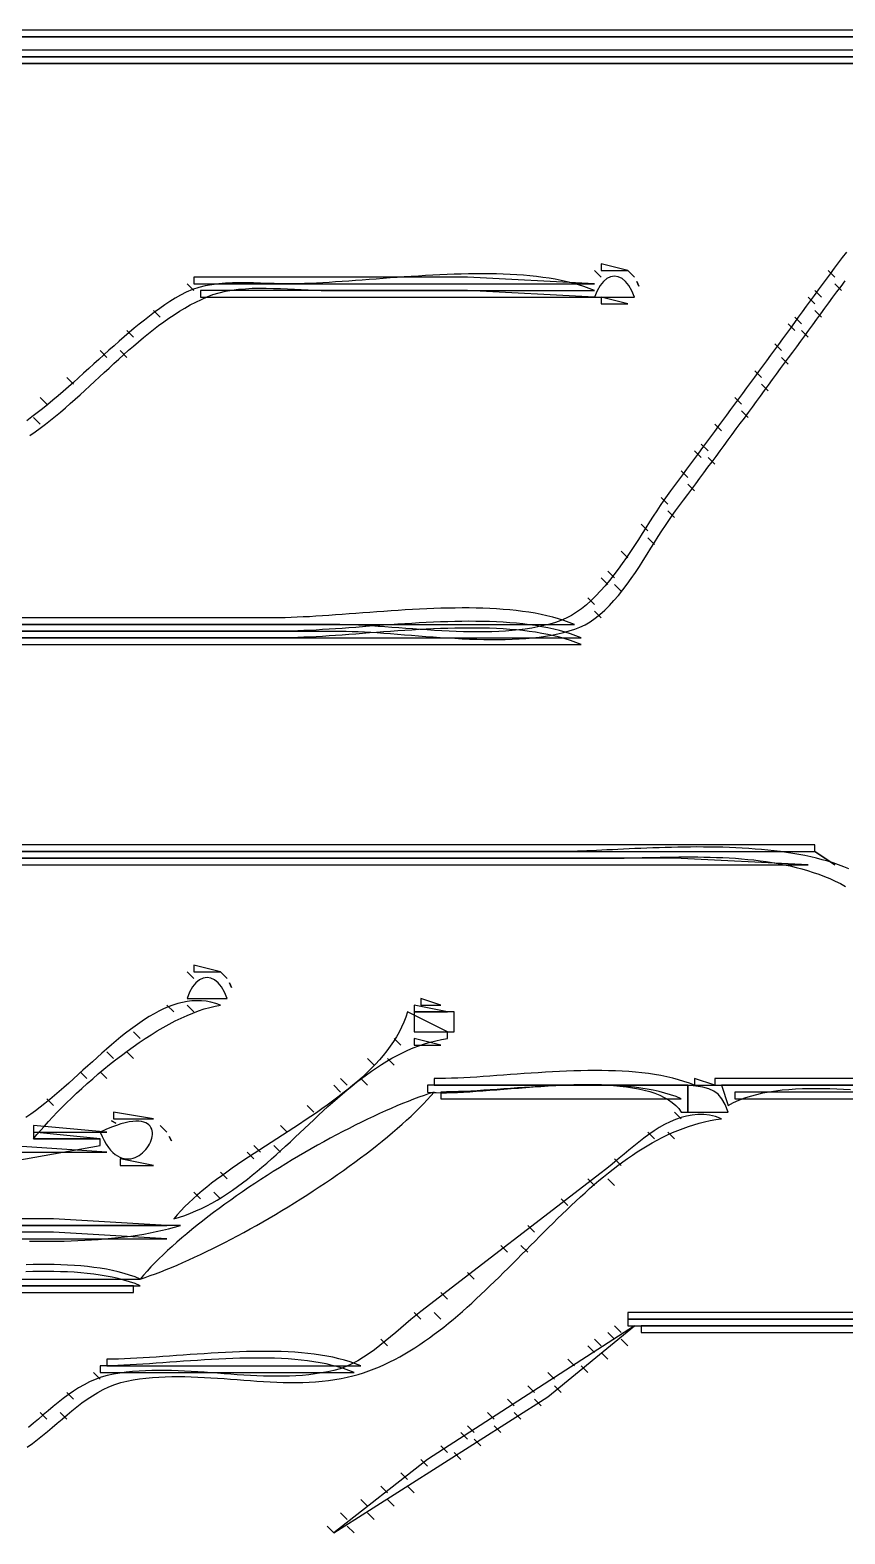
# Model space of a CAD drawing. Extents: x 0 to 1288, y 0 to 860.
# Drawn here: x 850.5 to 972.5, y 634.8 to 860 of the extents above; entities that cross this region are included whole.
import ezdxf

# ---------------------------------------------------------------- set-up
doc = ezdxf.new("R2010")
doc.units = 0
for name, color, linetype in [('C19', 19, 'CONTINUOUS'), ('C250', 250, 'CONTINUOUS'), ('C251', 251, 'CONTINUOUS'), ('C252', 252, 'CONTINUOUS'), ('C253', 253, 'CONTINUOUS'), ('C254', 254, 'CONTINUOUS'), ('C29', 29, 'CONTINUOUS'), ('C39', 39, 'CONTINUOUS'), ('C47', 47, 'CONTINUOUS'), ('C7', 7, 'CONTINUOUS')]:
    doc.layers.add(name, color=color, linetype=linetype)

msp = doc.modelspace()

# ---------------------------------------------------------------- linework, layer by layer
at = {"layer": 'C19'}
for points in [[(957, 803), (958, 802), (957, 803)], [(874, 719), (875, 718), (874, 719)], [(907, 713), (906.7491, 712.2243), (906.4568, 711.4625), (906.1246, 710.7142), (905.754, 709.9788), (905.3465, 709.256), (904.9034, 708.5453), (904.4262, 707.8463), (903.9165, 707.1585), (903.3757, 706.4815), (902.8053, 705.8149), (902.2067, 705.1581), (901.5813, 704.5109), (900.9308, 703.8727), (900.2564, 703.2432), (899.5598, 702.6218), (898.8423, 702.0081), (898.1054, 701.4017), (897.3507, 700.8022), (896.5795, 700.2091), (895.7933, 699.622), (894.9936, 699.0404), (894.1819, 698.4639), (893.3596, 697.8922), (892.5283, 697.3246), (891.6892, 696.7608), (890.8441, 696.2004), (889.9942, 695.6429), (889.141, 695.0879), (888.2861, 694.5349), (887.4309, 693.9835), (886.5769, 693.4333), (885.7255, 692.8838), (884.8782, 692.3347), (884.0365, 691.7853), (883.2018, 691.2354), (882.3756, 690.6845), (881.5593, 690.1321), (880.7545, 689.5778), (879.9626, 689.0211), (879.1851, 688.4617), (878.4234, 687.8991), (877.679, 687.3328), (876.9533, 686.7625), (876.2479, 686.1876), (875.5642, 685.6077), (874.9037, 685.0225), (874.2678, 684.4314), (873.658, 683.8341), (873.0758, 683.23), (872.5226, 682.6188), (872, 682), (872.8523, 682.2503), (873.6929, 682.5327), (874.5222, 682.8459), (875.3406, 683.1886), (876.1487, 683.5595), (876.9469, 683.9573), (877.7356, 684.3806), (878.5155, 684.8281), (879.2869, 685.2986), (880.0504, 685.7908), (880.8064, 686.3032), (881.5553, 686.8347), (882.2977, 687.3839), (883.0341, 687.9494), (883.7649, 688.5301), (884.4905, 689.1246), (885.2116, 689.7315), (885.9284, 690.3496), (886.6417, 690.9775), (887.3517, 691.614), (888.059, 692.2578), (888.7641, 692.9074), (889.4674, 693.5617), (890.1694, 694.2193), (890.8706, 694.879), (891.5715, 695.5393), (892.2725, 696.199), (892.9741, 696.8568), (893.6769, 697.5113), (894.3812, 698.1614), (895.0876, 698.8056), (895.7965, 699.4426), (896.5084, 700.0712), (897.2238, 700.69), (897.9432, 701.2977), (898.6671, 701.8931), (899.3958, 702.4747), (900.1299, 703.0414), (900.87, 703.5917), (901.6163, 704.1244), (902.3695, 704.6382), (903.1301, 705.1318), (903.8983, 705.6038), (904.6749, 706.053), (905.4602, 706.478), (906.2547, 706.8775), (907.0589, 707.2503), (907.8733, 707.595), (908.6983, 707.9102), (909.5345, 708.1948), (910.3823, 708.4474), (911.2421, 708.6666), (912.1145, 708.8513), (913, 709), (913, 710), (907, 713)], [(910, 702), (910, 701), (910.632, 700.9442), (911.3159, 700.909), (912.0488, 700.8927), (912.8279, 700.8937), (913.6501, 700.9104), (914.5126, 700.9412), (915.4126, 700.9846), (916.3471, 701.0389), (917.3132, 701.1026), (918.308, 701.174), (919.3287, 701.2515), (920.3724, 701.3336), (921.4361, 701.4187), (922.5169, 701.5051), (923.612, 701.5913), (924.7185, 701.6757), (925.8335, 701.7566), (926.9541, 701.8325), (928.0774, 701.9018), (929.2004, 701.9629), (930.3204, 702.0142), (931.4344, 702.0541), (932.5395, 702.0809), (933.6328, 702.0932), (934.7115, 702.0893), (935.7725, 702.0676), (936.8132, 702.0266), (937.8305, 701.9645), (938.8215, 701.8799), (939.7834, 701.7711), (940.7132, 701.6366), (941.6082, 701.4747), (942.4653, 701.2838), (943.2817, 701.0624), (944.0545, 700.8089), (944.7808, 700.5216), (945.4577, 700.199), (946.0823, 699.8394), (946.6517, 699.4413), (947.1631, 699.0031), (947.6134, 698.5232), (948, 698), (949, 698), (949, 702), (910, 702)], [(929, 657), (930, 656), (929, 657)]]:
    msp.add_lwpolyline(points, dxfattribs=at)
at = {"layer": 'C250'}
for points in [[(1, 859), (1, 2), (1287, 2), (1287, 859), (1, 859)], [(850.47, 799.3198), (851.2494, 799.8579), (852.0209, 800.415), (852.7851, 800.9896), (853.5426, 801.5803), (854.294, 802.1856), (855.0399, 802.8042), (855.781, 803.4345), (856.5177, 804.0751), (857.2508, 804.7247), (857.9808, 805.3818), (858.7083, 806.045), (859.434, 806.7127), (860.1584, 807.3837), (860.8821, 808.0565), (861.6058, 808.7296), (862.3301, 809.4016), (863.0555, 810.0711), (863.7827, 810.7366), (864.5122, 811.3968), (865.2448, 812.0502), (865.9808, 812.6954), (866.7211, 813.3309), (867.4662, 813.9553), (868.2166, 814.5671), (868.973, 815.165), (869.7361, 815.7476), (870.5063, 816.3133), (871.2844, 816.8608), (872.0708, 817.3886), (872.8663, 817.8954), (873.6714, 818.3796), (874.4867, 818.8398), (875.3128, 819.2746), (876.1504, 819.6827), (877, 820.0625), (877.8773, 820.3972), (878.7914, 820.6728), (879.7381, 820.8942), (880.7133, 821.0662), (881.7127, 821.1936), (882.7321, 821.2812), (883.7673, 821.3341), (884.8142, 821.3569), (885.8685, 821.3545), (886.926, 821.3318), (887.9826, 821.2936), (889.0341, 821.2448), (890.0762, 821.1902), (891.1048, 821.1346), (892.1157, 821.083), (893.1046, 821.0401), (894.0674, 821.0108), (895, 821), (935, 821), (934.2261, 821.3074), (933.4284, 821.5911), (932.6079, 821.8519), (931.7655, 822.0904), (930.9023, 822.3075), (930.0191, 822.5038), (929.1172, 822.6802), (928.1973, 822.8374), (927.2606, 822.976), (926.308, 823.097), (925.3405, 823.2011), (924.3591, 823.2889), (923.3649, 823.3612), (922.3587, 823.4189), (921.3417, 823.4626), (920.3147, 823.4932), (919.2788, 823.5112), (918.2351, 823.5176), (917.1844, 823.5131), (916.1277, 823.4984), (915.0662, 823.4742), (914.0007, 823.4414), (912.9323, 823.4006), (911.862, 823.3526), (910.7907, 823.2983), (909.7195, 823.2382), (908.6493, 823.1733), (907.5812, 823.1041), (906.5161, 823.0316), (905.455, 822.9564), (904.399, 822.8793), (903.349, 822.801), (902.3061, 822.7224), (901.2711, 822.644), (900.2452, 822.5668), (899.2293, 822.4914), (898.2244, 822.4187), (897.2315, 822.3493), (896.2516, 822.284), (895.2857, 822.2236), (894.3348, 822.1688), (893.3999, 822.1203), (892.4819, 822.079), (891.582, 822.0455), (890.701, 822.0207), (889.84, 822.0053), (889, 822), (888.0208, 822.0101), (887.0213, 822.036), (886.0052, 822.071), (884.9764, 822.1083), (883.9385, 822.1413), (882.8954, 822.1632), (881.8507, 822.1673), (880.8082, 822.1469), (879.7717, 822.0954), (878.745, 822.0059), (877.7318, 821.8718), (876.7359, 821.6863), (875.761, 821.4428), (874.8108, 821.1346), (873.8892, 820.7549), (873, 820.297), (872.2212, 819.8365), (871.4459, 819.3503), (870.6739, 818.8397), (869.9047, 818.3064), (869.1382, 817.7518), (868.374, 817.1775), (867.6119, 816.5852), (866.8516, 815.9762), (866.0927, 815.3522), (865.335, 814.7147), (864.5782, 814.0652), (863.8221, 813.4054), (863.0662, 812.7366), (862.3104, 812.0606), (861.5544, 811.3788), (860.7978, 810.6927), (860.0405, 810.004), (859.282, 809.3141), (858.5221, 808.6246), (857.7605, 807.9371), (856.997, 807.2531), (856.2312, 806.5742), (855.4629, 805.9018), (854.6918, 805.2375), (853.9175, 804.5829), (853.1398, 803.9396), (852.3585, 803.309), (851.5731, 802.6927), (850.7835, 802.0923), (849.9894, 801.5093)], [(874, 822), (875, 821), (874, 822)], [(945, 790), (946, 789), (945, 790)], [(942, 786), (943, 785), (942, 786)], [(937, 779), (938, 778), (937, 779)], [(938, 777), (939, 776), (938, 777)], [(935, 773), (936, 772), (935, 773)], [(879, 719), (880, 718), (879, 719)], [(874, 714), (875, 713), (874, 714)], [(908, 709), (908, 708), (912, 708), (908, 709)], [(953, 703), (953, 702), (1044, 702), (1016, 703), (953, 703)], [(853, 700), (854, 699), (853, 700)], [(850.072, 647.8399), (850.8456, 648.3849), (851.6057, 648.9569), (852.3549, 649.5507), (853.0959, 650.1608), (853.8312, 650.7823), (854.5634, 651.4096), (855.2953, 652.0378), (856.0294, 652.6613), (856.7683, 653.2752), (857.5147, 653.874), (858.2711, 654.4525), (859.0403, 655.0055), (859.8247, 655.5277), (860.6271, 656.014), (861.4501, 656.459), (862.2962, 656.8574), (863.1682, 657.2042), (864.0685, 657.4939), (865, 657.7214), (865.9437, 657.8988), (866.8926, 658.046), (867.8463, 658.1649), (868.8044, 658.2575), (869.7666, 658.3255), (870.7327, 658.371), (871.7022, 658.3959), (872.6749, 658.4021), (873.6504, 658.3915), (874.6284, 658.3661), (875.6086, 658.3278), (876.5906, 658.2784), (877.5741, 658.22), (878.5589, 658.1544), (879.5445, 658.0836), (880.5306, 658.0095), (881.5169, 657.934), (882.5031, 657.859), (883.4889, 657.7865), (884.4739, 657.7184), (885.4578, 657.6567), (886.4403, 657.6031), (887.421, 657.5597), (888.3996, 657.5284), (889.3759, 657.5111), (890.3494, 657.5097), (891.3198, 657.5262), (892.2869, 657.5625), (893.2503, 657.6205), (894.2096, 657.7021), (895.1645, 657.8092), (896.1148, 657.9438), (897.06, 658.1078), (898, 658.3032), (898.8196, 658.5023), (899.6313, 658.7273), (900.4353, 658.9774), (901.2318, 659.252), (902.0211, 659.5502), (902.8034, 659.8714), (903.5789, 660.2149), (904.3477, 660.58), (905.1102, 660.9659), (905.8666, 661.3719), (906.617, 661.7973), (907.3617, 662.2415), (908.1009, 662.7036), (908.8348, 663.183), (909.5636, 663.6789), (910.2877, 664.1907), (911.0071, 664.7176), (911.7221, 665.2589), (912.4329, 665.8139), (913.1397, 666.382), (913.8428, 666.9622), (914.5424, 667.5541), (915.2387, 668.1567), (915.9319, 668.7695), (916.6222, 669.3917), (917.3099, 670.0227), (917.9951, 670.6616), (918.6782, 671.3077), (919.3592, 671.9604), (920.0385, 672.619), (920.7162, 673.2827), (921.3926, 673.9508), (922.0678, 674.6226), (922.7422, 675.2974), (923.4159, 675.9744), (924.0891, 676.653), (924.7621, 677.3325), (925.4351, 678.0121), (926.1082, 678.6911), (926.7818, 679.3687), (927.456, 680.0444), (928.1311, 680.7174), (928.8073, 681.3868), (929.4847, 682.0522), (930.1637, 682.7126), (930.8444, 683.3675), (931.527, 684.0161), (932.2118, 684.6577), (932.899, 685.2915), (933.5888, 685.9169), (934.2815, 686.5331), (934.9772, 687.1394), (935.6761, 687.7352), (936.3786, 688.3197), (937.0847, 688.8921), (937.7947, 689.4518), (938.5089, 689.9981), (939.2275, 690.5302), (939.9506, 691.0474), (940.6786, 691.5491), (941.4115, 692.0344), (942.1497, 692.5027), (942.8934, 692.9533), (943.6427, 693.3855), (944.3979, 693.7985), (945.1592, 694.1916), (945.9269, 694.5641), (946.7011, 694.9154), (947.4821, 695.2446), (948.2701, 695.5511), (949.0652, 695.8341), (949.8679, 696.093), (950.6781, 696.327), (951.4962, 696.5354), (952.3224, 696.7175), (953.1569, 696.8726), (954, 697), (953.1111, 697.3083), (952.2305, 697.5114), (951.3584, 697.6156), (950.4949, 697.6274), (949.6403, 697.5533), (948.7947, 697.3996), (947.9584, 697.173), (947.1315, 696.8797), (946.3143, 696.5264), (945.507, 696.1193), (944.7097, 695.6651), (943.9227, 695.1702), (943.1462, 694.641), (942.3803, 694.0839), (941.6252, 693.5055), (940.8813, 692.9122), (940.1486, 692.3104), (939.4273, 691.7067), (938.7177, 691.1074), (938.02, 690.5191), (937.3343, 689.9481), (936.6609, 689.401), (936, 688.8843)], [(851, 696), (851, 695), (862, 695), (851, 696)], [(947, 698), (948, 697), (947, 698)], [(936, 688.884277), (909, 668.115723), (908.2614, 667.5362), (907.5169, 666.9259), (906.7656, 666.2923), (906.0067, 665.6426), (905.2393, 664.9845), (904.4626, 664.3253), (903.6758, 663.6725), (902.8781, 663.0335), (902.0685, 662.4159), (901.2462, 661.8269), (900.4105, 661.2742), (899.5604, 660.7651), (898.6951, 660.3071), (897.8139, 659.9076), (896.9158, 659.574), (896, 659.314), (895.0656, 659.1078), (894.1253, 658.9331), (893.1795, 658.7878), (892.2284, 658.6701), (891.2725, 658.5781), (890.312, 658.5101), (889.3473, 658.4642), (888.3789, 658.4384), (887.4069, 658.4309), (886.4318, 658.44), (885.4539, 658.4636), (884.4736, 658.5001), (883.4912, 658.5474), (882.5071, 658.6038), (881.5216, 658.6673), (880.5351, 658.7362), (879.5479, 658.8086), (878.5604, 658.8826), (877.5729, 658.9564), (876.5857, 659.0281), (875.5993, 659.0958), (874.6139, 659.1578), (873.6299, 659.212), (872.6478, 659.2568), (871.6677, 659.2902), (870.6901, 659.3103), (869.7153, 659.3154), (868.7437, 659.3035), (867.7756, 659.2728), (866.8113, 659.2215), (865.8513, 659.1476), (864.8958, 659.0494), (863.9452, 658.9249), (863, 658.7724)], [(819, 682), (819, 681), (871, 681), (854, 682), (819, 682)], [(896, 635), (928, 655.344116), (941, 666), (910, 646.000793), (896, 635)], [(856, 656), (857, 655), (856, 656)], [(907, 642), (908, 641), (907, 642)]]:
    msp.add_lwpolyline(points, dxfattribs=at)
at = {"layer": 'C251'}
for points in [[(0, 860), (0, 859), (1288, 859), (1255, 860), (1179, 860), (915, 860), (0, 860)], [(875, 823), (875, 822), (935, 822), (916, 823), (875, 823)], [(935, 820), (941, 820), (940.6152, 820.9627), (940.1676, 821.7504), (939.6697, 822.3631), (939.1341, 822.8007), (938.5733, 823.0633), (937.9999, 823.1508), (937.4266, 823.0633), (936.8658, 822.8007), (936.3302, 822.3631), (935.8323, 821.7504), (935.3847, 820.9627), (935, 820)], [(876, 821), (876, 820), (935, 820), (916, 821), (876, 821)], [(869, 818), (870, 817), (869, 818)], [(864, 812), (865, 811), (864, 812)], [(959, 809), (960, 808), (959, 809)], [(856, 808), (857, 807), (856, 808)], [(960, 807), (961, 806), (960, 807)], [(851, 802), (852, 801), (851, 802)], [(953, 801), (954, 800), (953, 801)], [(946, 788), (947, 787), (946, 788)], [(934, 775), (935, 774), (934, 775)], [(813, 737), (968, 737), (968, 738), (829, 738)], [(973.1037, 734.4341), (972.3387, 734.7394), (971.5541, 735.0263), (970.7509, 735.2952), (969.93, 735.5465), (969.0925, 735.7809), (968.2393, 735.9988), (967.3714, 736.2007), (966.4898, 736.3872), (965.5954, 736.5587), (964.6892, 736.7157), (963.7723, 736.8588), (962.8455, 736.9885), (961.9099, 737.1053), (960.9664, 737.2097), (960.016, 737.3022), (959.0596, 737.3833), (958.0984, 737.4535), (957.1332, 737.5133), (956.165, 737.5633), (955.1948, 737.6039), (954.2235, 737.6357), (953.2522, 737.6591), (952.2819, 737.6748), (951.3134, 737.6831), (950.3478, 737.6846), (949.3861, 737.6798), (948.4292, 737.6692), (947.4781, 737.6534), (946.5337, 737.6327), (945.5972, 737.6079), (944.6693, 737.5792), (943.7512, 737.5474), (942.8438, 737.5127), (941.9481, 737.4759), (941.065, 737.4374), (940.1955, 737.3976), (939.3406, 737.3572), (938.5013, 737.3166), (937.6785, 737.2763), (936.8733, 737.2368), (936.0865, 737.1987), (935.3193, 737.1624), (934.5725, 737.1285), (933.8472, 737.0974), (933.1442, 737.0698), (932.4647, 737.046), (931.8095, 737.0266), (931.1797, 737.0121), (930.5762, 737.0031), (930, 737), (816, 737)], [(808, 736), (936, 736), (936.8454, 736.0027), (937.7017, 736.0103), (938.5681, 736.0221), (939.4439, 736.0372), (940.3286, 736.0548), (941.2215, 736.0743), (942.1219, 736.0947), (943.0292, 736.1153), (943.9428, 736.1354), (944.862, 736.1541), (945.7861, 736.1707), (946.7145, 736.1844), (947.6466, 736.1943), (948.5816, 736.1998), (949.5191, 736.2), (950.4582, 736.1941), (951.3985, 736.1814), (952.3391, 736.1611), (953.2795, 736.1323), (954.2191, 736.0944), (955.1571, 736.0465), (956.0929, 735.9878), (957.026, 735.9176), (957.9556, 735.8351), (958.881, 735.7395), (959.8017, 735.63), (960.717, 735.5058), (961.6263, 735.3661), (962.5288, 735.2103), (963.424, 735.0373), (964.3112, 734.8466), (965.1898, 734.6373), (966.0591, 734.4086), (966.9184, 734.1598), (967.7671, 733.89), (968.6047, 733.5985), (969.4303, 733.2845), (970.2434, 732.9472), (971.0434, 732.5858), (971.8295, 732.1996), (972.6012, 731.7877)], [(874, 715), (880, 715), (879.6152, 715.9627), (879.1677, 716.7504), (878.6698, 717.3631), (878.1341, 717.8007), (877.5733, 718.0633), (877, 718.1508), (876.4266, 718.0633), (875.8658, 717.8007), (875.3302, 717.3631), (874.8323, 716.7504), (874.3847, 715.9627), (874, 715)], [(908, 714), (908, 713), (913, 713), (908, 714)], [(909, 715), (909, 714), (912, 714), (909, 715)], [(908, 713), (908, 710), (914, 710), (914, 713), (908, 713)], [(865, 707), (866, 706), (865, 707)], [(954, 702), (955, 699), (955.8042, 699.4155), (956.6374, 699.7859), (957.4976, 700.1135), (958.3827, 700.4005), (959.2908, 700.6492), (960.22, 700.8617), (961.1682, 701.0405), (962.1336, 701.1878), (963.114, 701.3058), (964.1077, 701.3968), (965.1125, 701.463), (966.1266, 701.5068), (967.1479, 701.5304), (968.1745, 701.536), (969.2045, 701.526), (970.2357, 701.5025), (971.2664, 701.468), (972.2945, 701.4245), (973.318, 701.3744)], [(1016, 702), (954, 702)], [(956, 701), (956, 700), (1044, 700), (1017, 701), (956, 701)], [(892, 699), (893, 698), (892, 699)], [(861, 695), (861.2934, 694.3219), (861.598, 693.7154), (861.9125, 693.1776), (862.2354, 692.7058), (862.5651, 692.2974), (862.9003, 691.9494), (863.2396, 691.6593), (863.5813, 691.4242), (863.9242, 691.2414), (864.2667, 691.1082), (864.6074, 691.0219), (864.9449, 690.9797), (865.2776, 690.9788), (865.6042, 691.0166), (865.9232, 691.0903), (866.233, 691.1971), (866.5324, 691.3343), (866.8198, 691.4992), (867.0938, 691.689), (867.3528, 691.9011), (867.5956, 692.1326), (867.8205, 692.3808), (868.0263, 692.643), (868.2113, 692.9164), (868.3742, 693.1984), (868.5135, 693.4861), (868.6277, 693.7768), (868.7154, 694.0678), (868.7752, 694.3564), (868.8056, 694.6398), (868.8051, 694.9152), (868.7723, 695.18), (868.7057, 695.4314), (868.6039, 695.6666), (868.4654, 695.883), (868.2888, 696.0777), (868.0727, 696.2481), (867.8155, 696.3914), (867.5158, 696.5048), (867.1722, 696.5856), (866.7832, 696.6312), (866.3473, 696.6387), (865.8632, 696.6054), (865.3293, 696.5285), (864.7442, 696.4054), (864.1065, 696.2333), (863.4146, 696.0094), (862.6672, 695.7311), (861.8628, 695.3955), (861, 695)], [(879, 689), (880, 688), (879, 689)], [(937, 688), (938, 687), (937, 688)], [(878, 686), (879, 685), (878, 686)], [(925, 681), (926, 680), (925, 681)], [(744, 673), (867, 673), (866.2149, 673.3092), (865.4035, 673.5902), (864.5668, 673.8442), (863.7064, 674.0721), (862.8236, 674.275), (861.9196, 674.4541), (860.9958, 674.6104), (860.0536, 674.7449), (859.0943, 674.8588), (858.1192, 674.9531), (857.1298, 675.0289), (856.1272, 675.0873), (855.1128, 675.1293), (854.0881, 675.156), (853.0543, 675.1685), (852.0127, 675.1679), (850.9648, 675.1552), (849.9117, 675.1316)], [(744, 672), (867, 672), (866.2133, 672.3094), (865.3997, 672.5901), (864.5608, 672.843), (863.6979, 673.0693), (862.8123, 673.2702), (861.9054, 673.4467), (860.9788, 673.6), (860.0336, 673.7313), (859.0714, 673.8415), (858.0935, 673.932), (857.1013, 674.0038), (856.0963, 674.058), (855.0797, 674.0957), (854.053, 674.1182), (853.0176, 674.1265), (851.9749, 674.1217), (850.9263, 674.105), (849.8731, 674.0775)], [(916, 674), (917, 673), (916, 674)], [(773, 671), (866, 671), (866, 672), (744, 672)], [(912, 671), (913, 670), (912, 671)], [(937, 665), (938, 664), (937, 665)], [(862, 661), (862, 660), (900, 660), (899.2143, 660.3094), (898.4024, 660.5907), (897.5654, 660.8449), (896.7047, 661.073), (895.8217, 661.2761), (894.9177, 661.4553), (893.9939, 661.6117), (893.0518, 661.7463), (892.0926, 661.8603), (891.1178, 661.9547), (890.1285, 662.0305), (889.1263, 662.0889), (888.1123, 662.1309), (887.0879, 662.1576), (886.0545, 662.1701), (885.0134, 662.1695), (883.9659, 662.1567), (882.9134, 662.133), (881.8571, 662.0994), (880.7984, 662.0569), (879.7387, 662.0067), (878.6792, 661.9497), (877.6214, 661.8872), (876.5664, 661.8201), (875.5158, 661.7495), (874.4707, 661.6765), (873.4326, 661.6023), (872.4027, 661.5278), (871.3824, 661.4541), (870.3731, 661.3823), (869.376, 661.3135), (868.3925, 661.2488), (867.4238, 661.1892), (866.4715, 661.1359), (865.5367, 661.0898), (864.6208, 661.0521), (863.7252, 661.0239), (862.8511, 661.0061), (862, 661)], [(934, 663), (935, 662), (934, 663)], [(935, 664), (936, 663), (935, 664)], [(861, 660), (861, 659), (899, 659), (898.2143, 659.3094), (897.4024, 659.5907), (896.5654, 659.8449), (895.7047, 660.073), (894.8217, 660.2761), (893.9177, 660.4553), (892.9939, 660.6117), (892.0518, 660.7463), (891.0926, 660.8603), (890.1178, 660.9547), (889.1285, 661.0305), (888.1263, 661.0889), (887.1123, 661.1309), (886.0879, 661.1576), (885.0545, 661.1701), (884.0134, 661.1695), (882.9659, 661.1567), (881.9134, 661.133), (880.8571, 661.0994), (879.7984, 661.0569), (878.7387, 661.0067), (877.6792, 660.9497), (876.6214, 660.8872), (875.5664, 660.8201), (874.5158, 660.7495), (873.4707, 660.6765), (872.4326, 660.6023), (871.4027, 660.5278), (870.3824, 660.4541), (869.3731, 660.3823), (868.376, 660.3135), (867.3925, 660.2488), (866.4238, 660.1892), (865.4715, 660.1359), (864.5367, 660.0898), (863.6208, 660.0521), (862.7252, 660.0239), (861.8511, 660.0061), (861, 660)], [(931, 661), (932, 660), (931, 661)], [(863, 658.7723), (862.0588, 658.5688), (861.1489, 658.3017), (860.2678, 657.9762), (859.4129, 657.5974), (858.5816, 657.1706), (857.7715, 656.7008), (856.9799, 656.1933), (856.2043, 655.6532), (855.4422, 655.0858), (854.691, 654.4962), (853.9482, 653.8896), (853.2112, 653.2712), (852.4774, 652.6461), (851.7444, 652.0196), (851.0096, 651.3968), (850.2704, 650.783)], [(916, 651), (917, 650), (916, 651)], [(920, 651), (921, 650), (920, 651)], [(909, 646), (910, 645), (909, 646)], [(904, 640), (905, 639), (904, 640)], [(901, 638), (902, 637), (901, 638)], [(895, 636), (896, 635), (895, 636)], [(898, 636), (899, 635), (898, 636)]]:
    msp.add_lwpolyline(points, dxfattribs=at)
at = {"layer": 'C252'}
for points in [[(936, 825), (936, 824), (940, 824), (936, 825)], [(940, 824), (941, 823), (940, 824)], [(941.333313, 822.333313), (941.666687, 821.666687), (941.333313, 822.333313)], [(970, 824), (971, 823), (970, 824)], [(971, 822), (972, 821), (971, 822)], [(936, 820), (936, 819), (940, 819), (936, 820)], [(967, 820), (968, 819), (967, 820)], [(968, 821), (969, 820), (968, 821)], [(968, 818), (969, 817), (968, 818)], [(964, 816), (965, 815), (964, 816)], [(965, 817), (966, 816), (965, 817)], [(865, 815), (866, 814), (865, 815)], [(962, 813), (963, 812), (962, 813)], [(966, 815), (967, 814), (966, 815)], [(861, 812), (862, 811), (861, 812)], [(852, 805), (853, 804), (852, 805)], [(950, 797), (951, 796), (950, 797)], [(948, 794), (949, 793), (948, 794)], [(949, 792), (950, 791), (949, 792)], [(939, 782), (940, 781), (939, 782)], [(783, 769), (933, 769), (932.2249, 769.3076), (931.4257, 769.5911), (930.6033, 769.8511), (929.7589, 770.0885), (928.8934, 770.304), (928.0079, 770.4984), (927.1034, 770.6726), (926.1809, 770.8273), (925.2414, 770.9632), (924.2861, 771.0812), (923.3159, 771.1821), (922.3318, 771.2666), (921.3349, 771.3355), (920.3263, 771.3896), (919.3069, 771.4297), (918.2777, 771.4566), (917.2399, 771.471), (916.1944, 771.4738), (915.1423, 771.4656), (914.0847, 771.4474), (913.0224, 771.4199), (911.9566, 771.3839), (910.8883, 771.3401), (909.8186, 771.2893), (908.7484, 771.2324), (907.6788, 771.1701), (906.6108, 771.1032), (905.5455, 771.0325), (904.4839, 770.9587), (903.427, 770.8827), (902.3758, 770.8052), (901.3315, 770.727), (900.2949, 770.6489), (899.2672, 770.5718), (898.2494, 770.4962), (897.2424, 770.4232), (896.2475, 770.3534), (895.2654, 770.2875), (894.2974, 770.2265), (893.3444, 770.1711), (892.4075, 770.1221), (891.4877, 770.0802), (890.586, 770.0463), (889.7034, 770.0211), (888.8411, 770.0054), (888, 770), (783, 770)], [(929.9853, 771.6033), (929.1625, 771.314), (928.3108, 771.0562), (927.4319, 770.8284), (926.5274, 770.6292), (925.5991, 770.4571), (924.6486, 770.3109), (923.6777, 770.189), (922.6881, 770.0902), (921.6816, 770.0129), (920.6597, 769.9558), (919.6243, 769.9175), (918.577, 769.8966), (917.5196, 769.8916), (916.4537, 769.9013), (915.3811, 769.9241), (914.3035, 769.9588), (913.2226, 770.0038), (912.1401, 770.0577), (911.0577, 770.1193), (909.9772, 770.1871), (908.9001, 770.2596), (907.8284, 770.3355), (906.7636, 770.4134), (905.7075, 770.4918), (904.6617, 770.5695), (903.6281, 770.6449), (902.6083, 770.7166), (901.604, 770.7834), (900.6169, 770.8437), (899.6488, 770.8962), (898.7013, 770.9395), (897.7762, 770.9722), (896.8752, 770.9928), (896, 771), (817, 771)], [(758, 736), (758, 735), (967, 735), (947, 736), (905, 736), (758, 736)], [(875, 720), (875, 719), (879, 719), (875, 720)], [(871, 714), (872, 713), (871, 714)], [(862, 707), (863, 706), (862, 707)], [(901, 706), (902, 705), (901, 706)], [(904, 706), (905, 705), (904, 706)], [(858, 704), (859, 703), (858, 704)], [(861, 704), (862, 703), (861, 704)], [(897, 703), (898, 702), (897, 703)], [(911, 703), (911, 702), (950, 702), (949.216, 702.3092), (948.406, 702.5908), (947.5712, 702.846), (946.713, 703.0756), (945.8327, 703.2807), (944.9314, 703.4624), (944.0105, 703.6216), (943.0713, 703.7595), (942.115, 703.8769), (941.143, 703.975), (940.1565, 704.0547), (939.1567, 704.1172), (938.145, 704.1634), (937.1227, 704.1943), (936.091, 704.2109), (935.0512, 704.2144), (934.0046, 704.2057), (932.9525, 704.1858), (931.8961, 704.1558), (930.8368, 704.1167), (929.7758, 704.0694), (928.7144, 704.0152), (927.6538, 703.9549), (926.5955, 703.8896), (925.5405, 703.8203), (924.4903, 703.748), (923.4461, 703.6739), (922.4091, 703.5988), (921.3807, 703.5238), (920.3622, 703.45), (919.3548, 703.3783), (918.3598, 703.3098), (917.3785, 703.2456), (916.4121, 703.1866), (915.462, 703.1338), (914.5294, 703.0884), (913.6156, 703.0512), (912.7219, 703.0234), (911.8496, 703.006), (911, 703)], [(896, 702), (897, 701), (896, 702)], [(949, 702), (949, 698), (955, 698), (954.5665, 699.1146), (954.0783, 699.9892), (953.5176, 700.6559), (952.8665, 701.147), (952.107, 701.4947), (951.2214, 701.7313), (950.1916, 701.8889), (949, 702)], [(863, 698), (863, 697), (869, 697), (863, 698)], [(870, 696), (871, 695), (870, 696)], [(888, 696), (889, 695), (888, 696)], [(871.333313, 694.333313), (871.666687, 693.666687), (871.333313, 694.333313)], [(943, 695), (944, 694), (943, 695)], [(946, 695), (947, 694), (946, 695)], [(847, 693), (847, 692), (862, 692), (847, 693)], [(883, 692), (884, 691), (883, 692)], [(884, 693), (885, 692), (884, 693)], [(887, 693), (888, 692), (887, 693)], [(864, 691), (864, 690), (869, 690), (864, 691)], [(934, 688), (935, 687), (934, 688)], [(875, 686), (876, 685), (875, 686)], [(930, 685), (931, 684), (930, 685)], [(850.4248, 678.6821), (851.4689, 678.6689), (852.5103, 678.6626), (853.5487, 678.6639), (854.5835, 678.6732), (855.6143, 678.691), (856.6408, 678.7177), (857.6624, 678.7538), (858.6788, 678.7998), (859.6895, 678.8562), (860.694, 678.9234), (861.692, 679.0019), (862.683, 679.0923), (863.6667, 679.1949), (864.6424, 679.3102), (865.6099, 679.4388), (866.5687, 679.581), (867.5183, 679.7374), (868.4584, 679.9085), (869.3884, 680.0946), (870.308, 680.2964), (871.2168, 680.5142), (872.1142, 680.7486), (873, 681), (820, 681)], [(819, 680), (819, 679), (871, 679), (854, 680), (819, 680)], [(921, 678), (922, 677), (921, 678)], [(924, 678), (925, 677), (924, 678)], [(908, 668), (909, 667), (908, 668)], [(940, 667), (940, 666), (1005, 666), (1136, 666), (1117, 667), (1078, 667), (940, 667)], [(942, 666), (942, 665), (1137, 665), (1118, 666), (1079, 666), (942, 666)], [(903, 664), (904, 663), (903, 664)], [(936, 662), (937, 661), (936, 662)], [(939, 664), (940, 663), (939, 664)], [(860, 659), (861, 658), (860, 659)], [(925, 657), (926, 656), (925, 657)], [(852, 653), (853, 652), (852, 653)], [(855, 653), (856, 652), (855, 653)], [(919, 653), (920, 652), (919, 653)], [(922, 655), (923, 654), (922, 655)], [(923, 653), (924, 652), (923, 653)], [(926, 655), (927, 654), (926, 655)], [(915, 650), (916, 649), (915, 650)], [(917, 649), (918, 648), (917, 649)], [(914, 647), (915, 646), (914, 647)], [(903, 642), (904, 641), (903, 642)], [(900, 640), (901, 639), (900, 640)], [(897, 638), (898, 637), (897, 638)]]:
    msp.add_lwpolyline(points, dxfattribs=at)
at = {"layer": 'C253'}
for points in [[(4, 857), (4, 856), (1284, 856), (1251, 857), (1175, 857), (913, 857), (4, 857)], [(4, 856), (4, 855), (1284, 855), (1251, 856), (1175, 856), (913, 856), (4, 856)], [(956, 805), (957, 804), (956, 805)], [(952, 796), (953, 795), (952, 796)], [(943, 784), (944, 783), (943, 784)], [(936, 778), (937, 777), (936, 778)], [(783, 768), (933, 768), (932.2249, 768.3076), (931.4257, 768.5911), (930.6034, 768.8511), (929.7589, 769.0885), (928.8934, 769.304), (928.0079, 769.4984), (927.1034, 769.6726), (926.1809, 769.8273), (925.2415, 769.9632), (924.2861, 770.0812), (923.3159, 770.1821), (922.3318, 770.2666), (921.335, 770.3355), (920.3263, 770.3896), (919.3069, 770.4297), (918.2778, 770.4566), (917.24, 770.471), (916.1945, 770.4738), (915.1424, 770.4656), (914.0847, 770.4474), (913.0224, 770.4199), (911.9567, 770.3839), (910.8884, 770.3401), (909.8186, 770.2893), (908.7484, 770.2324), (907.6788, 770.1701), (906.6109, 770.1032), (905.5456, 770.0325), (904.4839, 769.9587), (903.427, 769.8827), (902.3759, 769.8052), (901.3315, 769.727), (900.2949, 769.6489), (899.2672, 769.5718), (898.2494, 769.4962), (897.2425, 769.4232), (896.2475, 769.3534), (895.2654, 769.2875), (894.2974, 769.2265), (893.3444, 769.1711), (892.4075, 769.1221), (891.4877, 769.0802), (890.586, 769.0463), (889.7034, 769.0211), (888.8411, 769.0054), (888, 769), (783, 769)], [(968, 737), (971, 735), (968, 737)], [(833, 688), (861, 693), (861, 694), (851, 694), (851.5113, 694.617), (852.057, 695.2539), (852.6354, 695.9086), (853.2449, 696.5789), (853.8839, 697.2629), (854.551, 697.9586), (855.2445, 698.6638), (855.9628, 699.3766), (856.7044, 700.0948), (857.4677, 700.8165), (858.2512, 701.5396), (859.0531, 702.2621), (859.8721, 702.9819), (860.7065, 703.697), (861.5547, 704.4052), (862.4151, 705.1047), (863.2862, 705.7933), (864.1665, 706.469), (865.0543, 707.1297), (865.948, 707.7735), (866.8462, 708.3982), (867.7471, 709.0018), (868.6493, 709.5823), (869.5512, 710.1376), (870.4511, 710.6657), (871.3476, 711.1645), (872.2391, 711.6321), (873.1239, 712.0662), (874.0005, 712.465), (874.8673, 712.8264), (875.7228, 713.1482), (876.5654, 713.4286), (877.3935, 713.6653), (878.2056, 713.8565), (879, 714), (878.2884, 714.2554), (877.5772, 714.4484), (876.8662, 714.5812), (876.1555, 714.6561), (875.445, 714.6753), (874.7347, 714.641), (874.0246, 714.5555), (873.3147, 714.4211), (872.605, 714.2399), (871.8953, 714.0142), (871.1859, 713.7463), (870.4765, 713.4384), (869.7672, 713.0927), (869.058, 712.7115), (868.3489, 712.297), (867.6398, 711.8515), (866.9307, 711.3772), (866.2217, 710.8763), (865.5126, 710.351), (864.8035, 709.8038), (864.0944, 709.2366), (863.3852, 708.6519), (862.6759, 708.0518), (861.9666, 707.4386), (861.2571, 706.8146), (860.5475, 706.1819), (859.8378, 705.5428), (859.1279, 704.8995), (858.4179, 704.2544), (857.7076, 703.6096), (856.9972, 702.9673), (856.2865, 702.3299), (855.5756, 701.6995), (854.8644, 701.0785), (854.153, 700.4689), (853.4412, 699.8732), (852.7292, 699.2935), (852.0168, 698.732), (851.3041, 698.191), (850.591, 697.6728), (849.8775, 697.1795)], [(905, 709), (906, 708), (905, 709)], [(851, 695), (851, 694), (861, 694), (851, 695)], [(911, 668), (912, 667), (911, 668)], [(933, 660), (934, 659), (933, 660)], [(928, 659), (929, 658), (928, 659)], [(912, 648), (913, 647), (912, 648)], [(906, 644), (907, 643), (906, 644)]]:
    msp.add_lwpolyline(points, dxfattribs=at)
at = {"layer": 'C254'}
for points in [[(5, 855), (5, 6), (1283, 6), (1283, 855), (5, 855)], [(880.333313, 717.333313), (880.666687, 716.666687), (880.333313, 717.333313)], [(900, 703), (901, 702), (900, 703)], [(950, 703), (950, 702), (953, 702), (950, 703)], [(867, 673), (867.7373, 673.2418), (868.4942, 673.5036), (869.2697, 673.7847), (870.0628, 674.0846), (870.8726, 674.4028), (871.6981, 674.7388), (872.5384, 675.0921), (873.3926, 675.4622), (874.2598, 675.8484), (875.139, 676.2504), (876.0292, 676.6675), (876.9295, 677.0993), (877.8391, 677.5453), (878.7569, 678.0049), (879.682, 678.4776), (880.6135, 678.9628), (881.5505, 679.4601), (882.4919, 679.969), (883.437, 680.4889), (884.3846, 681.0192), (885.334, 681.5596), (886.2841, 682.1094), (887.234, 682.6681), (888.1828, 683.2352), (889.1296, 683.8103), (890.0733, 684.3927), (891.0132, 684.9819), (891.9481, 685.5775), (892.8773, 686.1789), (893.7997, 686.7855), (894.7145, 687.397), (895.6206, 688.0127), (896.5172, 688.6321), (897.4033, 689.2547), (898.278, 689.88), (899.1403, 690.5074), (899.9893, 691.1365), (900.8241, 691.7667), (901.6437, 692.3975), (902.4472, 693.0284), (903.2336, 693.6589), (904.002, 694.2883), (904.7516, 694.9163), (905.4812, 695.5423), (906.1901, 696.1658), (906.8773, 696.7862), (907.5417, 697.403), (908.1826, 698.0158), (908.7989, 698.6239), (909.3897, 699.2269), (909.9541, 699.8243), (910.4912, 700.4155), (911, 701), (910.2567, 700.7579), (909.4942, 700.4964), (908.7134, 700.2159), (907.9153, 699.9169), (907.1008, 699.5999), (906.2708, 699.2654), (905.4262, 698.914), (904.5681, 698.5461), (903.6972, 698.1622), (902.8146, 697.7628), (901.9212, 697.3483), (901.0179, 696.9194), (900.1057, 696.4766), (899.1854, 696.0202), (898.2581, 695.5508), (897.3246, 695.0689), (896.3859, 694.5749), (895.443, 694.0695), (894.4967, 693.5531), (893.548, 693.0262), (892.5978, 692.4892), (891.647, 691.9427), (890.6967, 691.3873), (889.7477, 690.8233), (888.8009, 690.2512), (887.8574, 689.6717), (886.9179, 689.0851), (885.9836, 688.492), (885.0552, 687.8929), (884.1337, 687.2882), (883.2201, 686.6785), (882.3153, 686.0643), (881.4203, 685.446), (880.5359, 684.8242), (879.663, 684.1994), (878.8028, 683.572), (877.956, 682.9426), (877.1235, 682.3116), (876.3064, 681.6796), (875.5056, 681.047), (874.722, 680.4144), (873.9565, 679.7822), (873.2101, 679.1509), (872.4837, 678.5211), (871.7782, 677.8933), (871.0946, 677.2678), (870.4337, 676.6453), (869.7967, 676.0263), (869.1842, 675.4112), (868.5974, 674.8005), (868.0372, 674.1947), (867.5044, 673.5944), (867, 673)], [(912, 701), (912, 700), (948, 700), (947.2109, 700.31), (946.3948, 700.5905), (945.5531, 700.8425), (944.6872, 701.0674), (943.7987, 701.2662), (942.8889, 701.4402), (941.9593, 701.5905), (941.0113, 701.7184), (940.0464, 701.825), (939.066, 701.9116), (938.0715, 701.9792), (937.0644, 702.0291), (936.0461, 702.0626), (935.0181, 702.0806), (933.9818, 702.0846), (932.9387, 702.0756), (931.8901, 702.0548), (930.8375, 702.0235), (929.7825, 701.9828), (928.7263, 701.9338), (927.6705, 701.8779), (926.6164, 701.8162), (925.5656, 701.7498), (924.5195, 701.68), (923.4794, 701.6079), (922.447, 701.5348), (921.4235, 701.4618), (920.4104, 701.3901), (919.4092, 701.3209), (918.4213, 701.2554), (917.4482, 701.1947), (916.4913, 701.1402), (915.552, 701.0929), (914.6318, 701.054), (913.7321, 701.0248), (912.8543, 701.0064), (912, 701)], [(938, 691), (939, 690), (938, 691)]]:
    msp.add_lwpolyline(points, dxfattribs=at)
at = {"layer": 'C29'}
for points in [[(972.7123, 826.7637), (972.1105, 825.9534), (971.5093, 825.1426), (970.9086, 824.3313), (970.3085, 823.5197), (969.7089, 822.7076), (969.1097, 821.8952), (968.511, 821.0825), (967.9127, 820.2694), (967.3148, 819.4561), (966.7173, 818.6425), (966.12, 817.8286), (965.5231, 817.0146), (964.9264, 816.2003), (964.3299, 815.3859), (963.7336, 814.5713), (963.1374, 813.7567), (962.5413, 812.9419), (961.9454, 812.1271), (961.3495, 811.3122), (960.7536, 810.4973), (960.1577, 809.6825), (959.5617, 808.8676), (958.9657, 808.0528), (958.3696, 807.2381), (957.7733, 806.4235), (957.1769, 805.6091), (956.5802, 804.7948), (955.9833, 803.9807), (955.3861, 803.1668), (954.7886, 802.3531), (954.1908, 801.5397), (953.5926, 800.7266), (952.994, 799.9137), (952.395, 799.1012), (951.7955, 798.2891), (951.1955, 797.4773), (950.5949, 796.666), (949.9938, 795.855), (949.3921, 795.0446), (948.7898, 794.2346), (948.1868, 793.4251), (947.5831, 792.6162), (946.9786, 791.8078), (946.3735, 791)], [(932.8264, 770.6033), (933.6, 770.9672), (934.3575, 771.4093), (935.0993, 771.9235), (935.8257, 772.5037), (936.537, 773.1439), (937.2335, 773.8379), (937.9155, 774.5798), (938.5834, 775.3634), (939.2375, 776.1827), (939.8781, 777.0316), (940.5055, 777.904), (941.1201, 778.7939), (941.7222, 779.6952), (942.3121, 780.6018), (942.8901, 781.5077), (943.4566, 782.4068), (944.0119, 783.293), (944.5564, 784.1603), (945.0902, 785.0025), (945.6138, 785.8137), (946.1275, 786.5877), (946.6316, 787.3185), (947.1265, 788), (947.7369, 788.8158), (948.3468, 789.6321), (948.9562, 790.4488), (949.565, 791.2658), (950.1734, 792.0833), (950.7813, 792.9011), (951.3887, 793.7192), (951.9957, 794.5376), (952.6022, 795.3563), (953.2084, 796.1754), (953.8142, 796.9947), (954.4196, 797.8143), (955.0247, 798.6341), (955.6295, 799.4541), (956.2341, 800.2744), (956.8383, 801.0948), (957.4423, 801.9155), (958.0461, 802.7363), (958.6496, 803.5573), (959.253, 804.3784), (959.8562, 805.1996), (960.4593, 806.0209), (961.0622, 806.8423), (961.665, 807.6638), (962.2678, 808.4854), (962.8705, 809.307), (963.4731, 810.1287), (964.0758, 810.9503), (964.6784, 811.772), (965.281, 812.5936), (965.8837, 813.4152), (966.4865, 814.2368), (967.0893, 815.0583), (967.6922, 815.8797), (968.2953, 816.7011), (968.8985, 817.5223), (969.5019, 818.3434), (970.1055, 819.1644), (970.7092, 819.9852), (971.3132, 820.8059), (971.9175, 821.6264), (972.522, 822.4467)], [(935, 824), (936, 823), (935, 824)], [(963, 811), (964, 810), (963, 811)], [(951, 798), (952, 797), (951, 798)], [(946.3734, 791), (945.8762, 790.3194), (945.3705, 789.5958), (944.8562, 788.8338), (944.3328, 788.0383), (943.8001, 787.2138), (943.2579, 786.3652), (942.7058, 785.4972), (942.1436, 784.6145), (941.5711, 783.7218), (940.9879, 782.8239), (940.3938, 781.9255), (939.7884, 781.0313), (939.1716, 780.146), (938.5431, 779.2744), (937.9026, 778.4212), (937.2497, 777.5912), (936.5843, 776.789), (935.9061, 776.0194), (935.2147, 775.2871), (934.51, 774.5969), (933.7916, 773.9535), (933.0593, 773.3615), (932.3128, 772.8258), (931.5518, 772.3511), (930.7761, 771.942), (929.9854, 771.6034)], [(821, 770), (897, 770), (897.8475, 769.9927), (898.7238, 769.972), (899.6271, 769.9389), (900.5556, 769.895), (901.5075, 769.8415), (902.481, 769.7796), (903.4742, 769.7108), (904.4855, 769.6364), (905.513, 769.5576), (906.555, 769.4758), (907.6095, 769.3923), (908.6749, 769.3084), (909.7493, 769.2254), (910.831, 769.1447), (911.9181, 769.0675), (913.0088, 768.9952), (914.1014, 768.9292), (915.1941, 768.8706), (916.285, 768.8209), (917.3724, 768.7813), (918.4545, 768.7532), (919.5295, 768.7379), (920.5955, 768.7367), (921.6509, 768.7509), (922.6937, 768.7818), (923.7222, 768.8308), (924.7347, 768.8992), (925.7292, 768.9882), (926.7041, 769.0992), (927.6575, 769.2336), (928.5876, 769.3926), (929.4927, 769.5776), (930.3709, 769.7898), (931.2204, 770.0307), (932.0395, 770.3014), (932.8264, 770.6034)], [(866, 710), (867, 709), (866, 710)], [(862.666687, 696.666687), (863.333313, 696.333313), (862.666687, 696.666687)]]:
    msp.add_lwpolyline(points, dxfattribs=at)
at = {"layer": 'C39'}
msp.add_lwpolyline([(938, 666), (939, 665), (938, 666)], dxfattribs=at)
at = {"layer": 'C47'}
msp.add_lwpolyline([(783, 771), (932, 771), (931.2249, 771.3076), (930.4257, 771.5911), (929.6033, 771.8511), (928.7589, 772.0885), (927.8934, 772.304), (927.0079, 772.4984), (926.1034, 772.6726), (925.1809, 772.8273), (924.2414, 772.9632), (923.2861, 773.0812), (922.3159, 773.1821), (921.3318, 773.2666), (920.3349, 773.3355), (919.3263, 773.3896), (918.3069, 773.4297), (917.2777, 773.4566), (916.2399, 773.471), (915.1944, 773.4738), (914.1423, 773.4656), (913.0847, 773.4474), (912.0224, 773.4199), (910.9566, 773.3839), (909.8883, 773.3401), (908.8186, 773.2893), (907.7484, 773.2324), (906.6788, 773.1701), (905.6108, 773.1032), (904.5455, 773.0325), (903.4839, 772.9587), (902.427, 772.8827), (901.3758, 772.8052), (900.3315, 772.727), (899.2949, 772.6489), (898.2672, 772.5718), (897.2494, 772.4962), (896.2424, 772.4232), (895.2475, 772.3534), (894.2654, 772.2875), (893.2974, 772.2265), (892.3444, 772.1711), (891.4075, 772.1221), (890.4877, 772.0802), (889.586, 772.0463), (888.7034, 772.0211), (887.8411, 772.0054), (887, 772), (783, 772)], dxfattribs=at)
at = {"layer": 'C7'}
msp.add_lwpolyline([(940, 668), (940, 667), (1136, 667), (1117, 668), (1078, 668), (940, 668)], dxfattribs=at)

doc.saveas('drawing.dxf')
